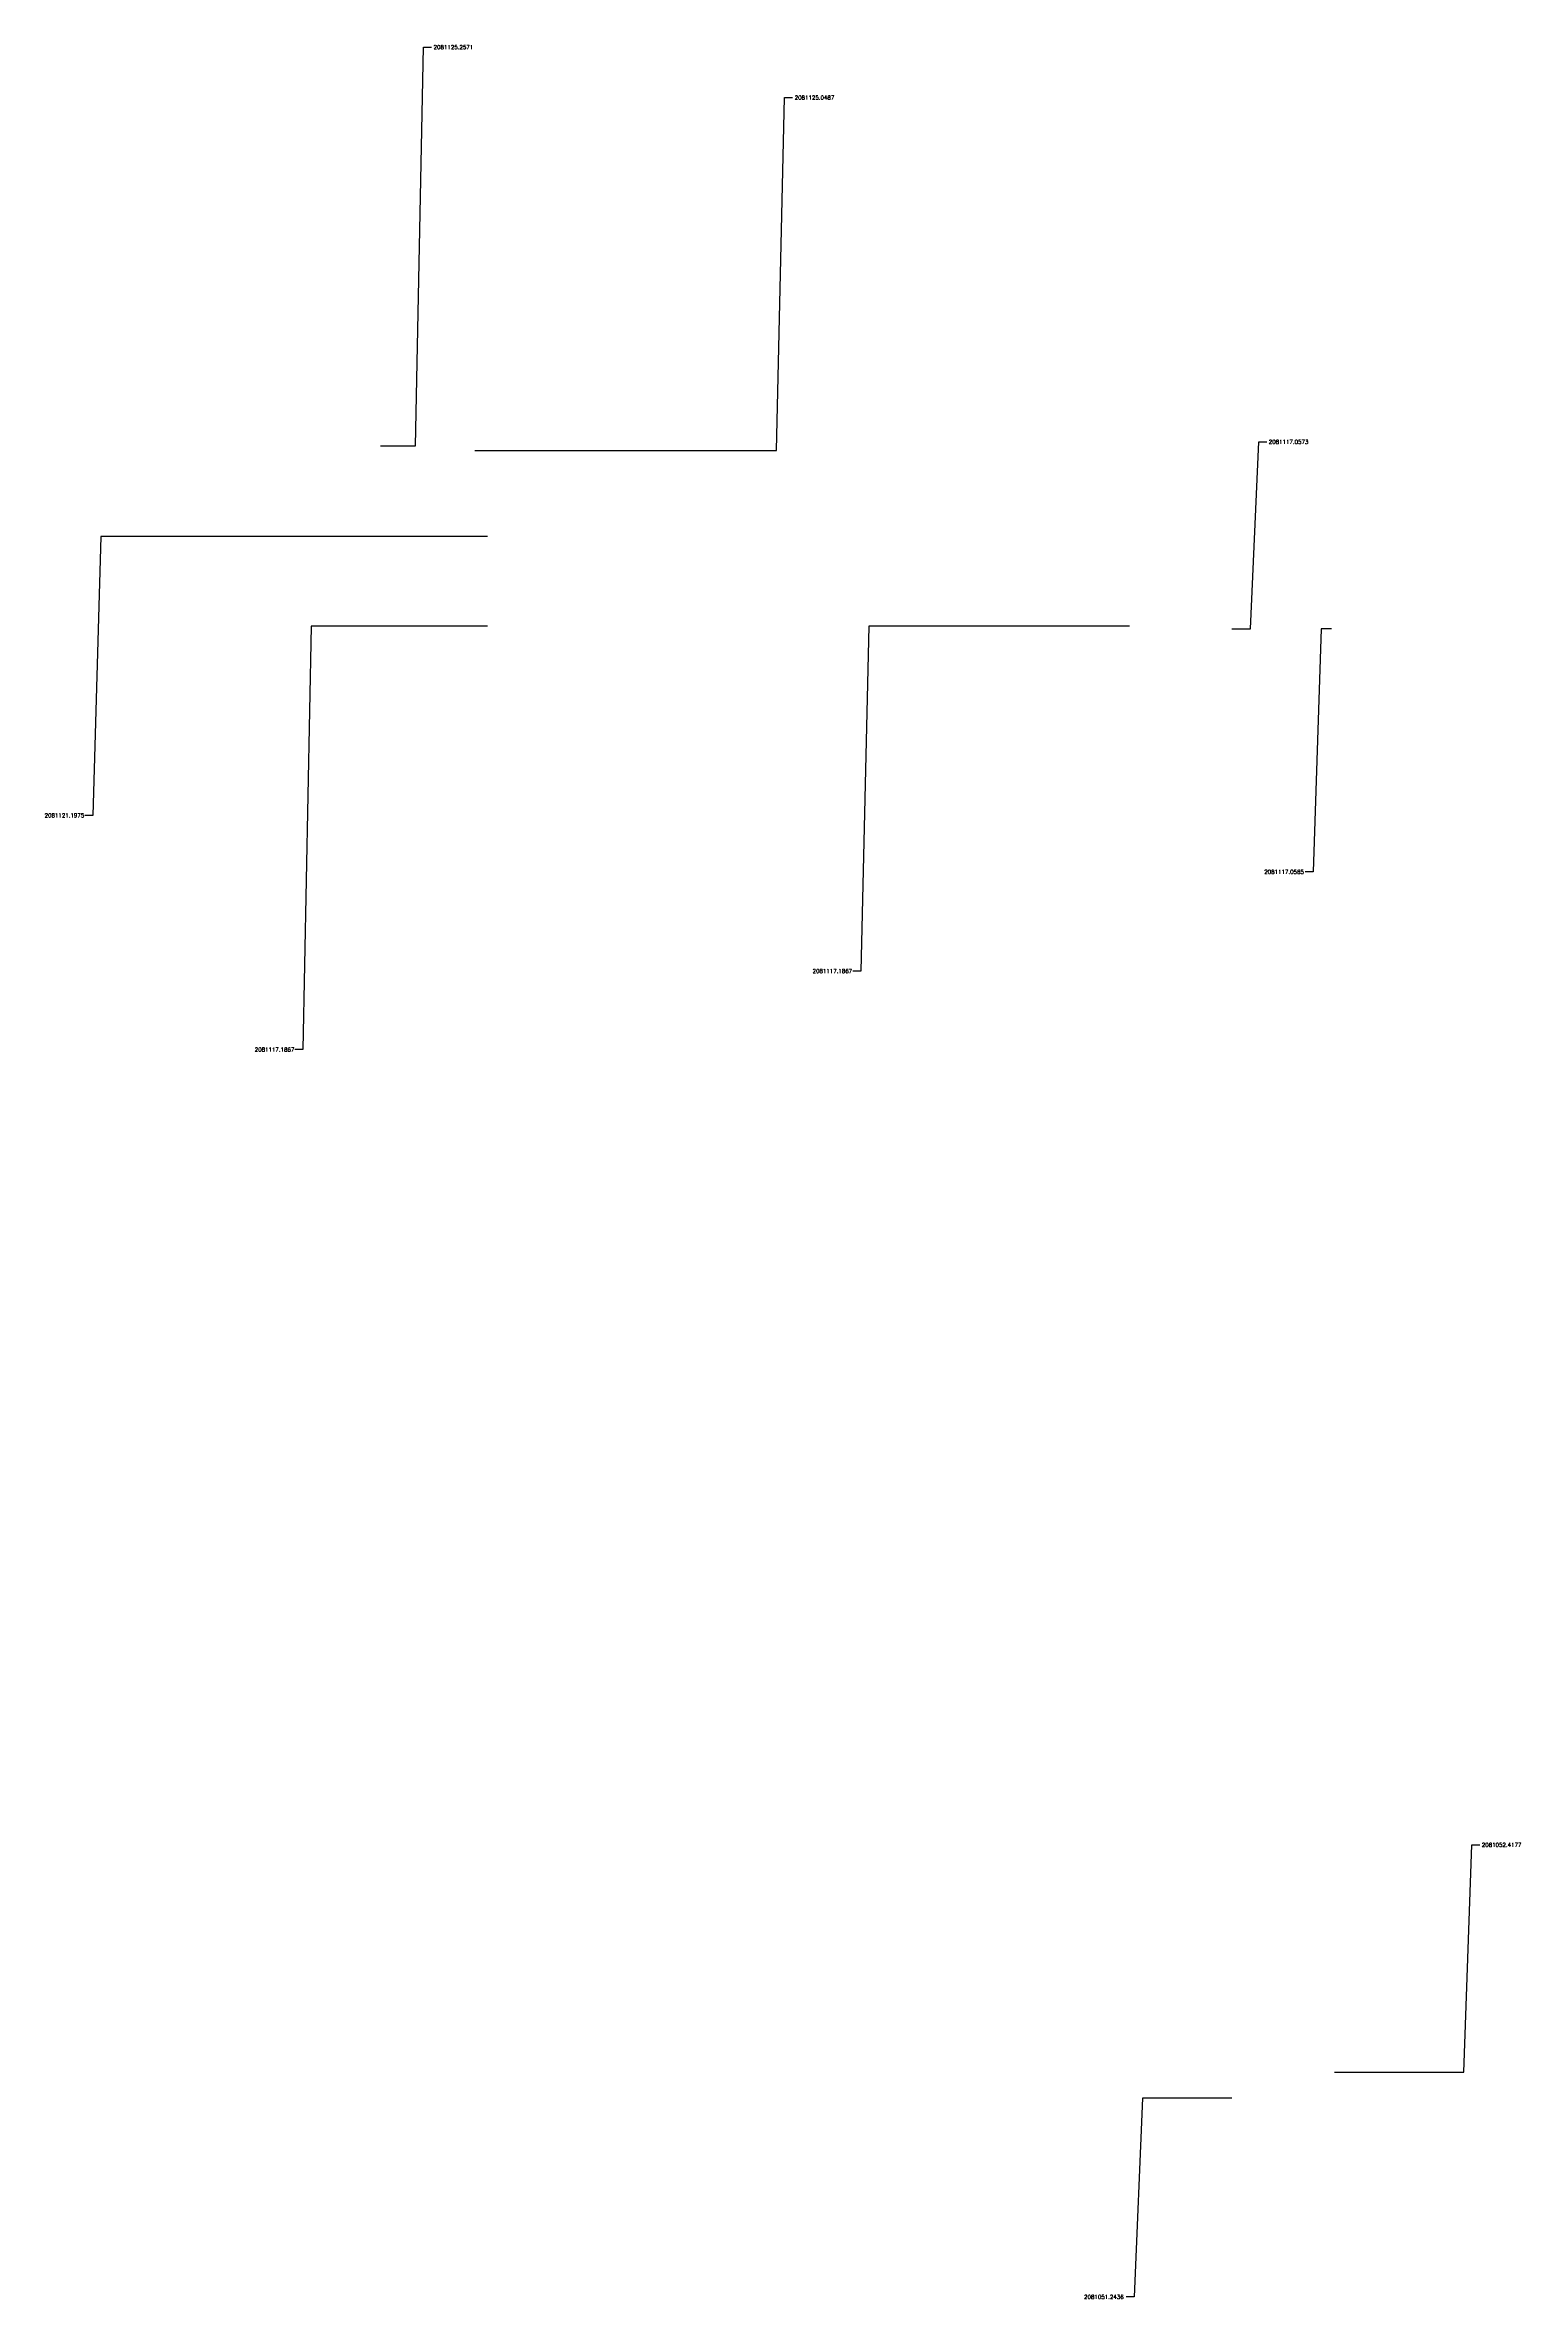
# Model space of a CAD drawing. Header units: millimetres. Extents: x 56 to 535294, y 65 to 2081451.
# Drawn here: x 533556.2 to 533622.3, y 2081349.9 to 2081450.8 of the extents above; entities that cross this region are included whole.
import ezdxf

# ---------------------------------------------------------------- set-up
doc = ezdxf.new("R2010")
doc.units = ezdxf.units.MM
doc.layers.add('外框边线坐标标注', color=7, linetype='Continuous')
doc.styles.get("Standard").update_dxf_attribs({"font": 'txt', "bigfont": 'gbcbig.shx'})

msp = doc.modelspace()

# ---------------------------------------------------------------- linework, layer by layer
at = {"layer": '外框边线坐标标注', "color": 252}
for p, q in [((533572.79, 2081432.86), (533573.15, 2081450.72)), ((533572.79, 2081432.86), (533573.15, 2081450.72)), ((533573.15, 2081450.72), (533573.51, 2081450.72)), ((533573.15, 2081450.72), (533573.51, 2081450.72)), ((533588.96, 2081432.66), (533589.32, 2081448.46)), ((533588.96, 2081432.66), (533589.32, 2081448.46)), ((533589.32, 2081448.46), (533589.68, 2081448.46)), ((533589.32, 2081448.46), (533589.68, 2081448.46)), ((533571.22, 2081432.86), (533572.79, 2081432.86)), ((533571.22, 2081432.86), (533572.79, 2081432.86)), ((533575.45, 2081432.66), (533588.96, 2081432.66)), ((533575.45, 2081432.66), (533588.96, 2081432.66)), ((533610.19, 2081424.66), (533610.55, 2081433.04)), ((533610.19, 2081424.66), (533610.55, 2081433.04)), ((533610.55, 2081433.04), (533610.91, 2081433.04)), ((533610.55, 2081433.04), (533610.91, 2081433.04)), ((533558.7, 2081428.8), (533558.34, 2081416.31)), ((533558.7, 2081428.8), (533558.34, 2081416.31)), ((533576.02, 2081428.8), (533558.7, 2081428.8)), ((533576.02, 2081428.8), (533558.7, 2081428.8)), ((533568.11, 2081424.79), (533567.75, 2081405.82)), ((533568.11, 2081424.79), (533567.75, 2081405.82)), ((533576.02, 2081424.79), (533568.11, 2081424.79)), ((533576.02, 2081424.79), (533568.11, 2081424.79)), ((533593.09, 2081424.79), (533592.73, 2081409.34)), ((533593.09, 2081424.79), (533592.73, 2081409.34)), ((533604.76, 2081424.79), (533593.09, 2081424.79)), ((533604.76, 2081424.79), (533593.09, 2081424.79)), ((533609.34, 2081424.66), (533610.19, 2081424.66)), ((533609.34, 2081424.66), (533610.19, 2081424.66)), ((533613.35, 2081424.66), (533612.99, 2081413.78)), ((533613.35, 2081424.66), (533612.99, 2081413.78)), ((533613.81, 2081424.66), (533613.35, 2081424.66)), ((533613.81, 2081424.66), (533613.35, 2081424.66)), ((533558.34, 2081416.31), (533557.98, 2081416.31)), ((533558.34, 2081416.31), (533557.98, 2081416.31)), ((533612.99, 2081413.78), (533612.63, 2081413.78)), ((533612.99, 2081413.78), (533612.63, 2081413.78)), ((533592.73, 2081409.34), (533592.37, 2081409.34)), ((533592.73, 2081409.34), (533592.37, 2081409.34)), ((533567.75, 2081405.82), (533567.39, 2081405.82)), ((533567.75, 2081405.82), (533567.39, 2081405.82)), ((533619.73, 2081360.02), (533620.09, 2081370.2)), ((533619.73, 2081360.02), (533620.09, 2081370.2)), ((533620.09, 2081370.2), (533620.45, 2081370.2)), ((533620.09, 2081370.2), (533620.45, 2081370.2)), ((533613.94, 2081360.02), (533619.73, 2081360.02)), ((533613.94, 2081360.02), (533619.73, 2081360.02)), ((533605.34, 2081358.85), (533604.98, 2081349.95)), ((533605.34, 2081358.85), (533604.98, 2081349.95)), ((533609.35, 2081358.85), (533605.34, 2081358.85)), ((533609.35, 2081358.85), (533605.34, 2081358.85)), ((533604.98, 2081349.95), (533604.62, 2081349.95)), ((533604.98, 2081349.95), (533604.62, 2081349.95))]:
    msp.add_line(p, q, dxfattribs=at)

# ---------------------------------------------------------------- texts
for s, p in [('2081125.2571', (533573.6, 2081450.63)), ('2081125.2571', (533573.6, 2081450.63)), ('2081125.0487', (533589.77, 2081448.37)), ('2081125.0487', (533589.77, 2081448.37)), ('2081117.0573', (533611, 2081432.95)), ('2081117.0573', (533611, 2081432.95)), ('2081121.1975', (533556.18, 2081416.22)), ('2081121.1975', (533556.18, 2081416.22)), ('2081117.0565', (533610.8, 2081413.69)), ('2081117.0565', (533610.8, 2081413.69)), ('2081117.1867', (533590.57, 2081409.25)), ('2081117.1867', (533590.57, 2081409.25)), ('2081117.1867', (533565.59, 2081405.73)), ('2081117.1867', (533565.59, 2081405.73)), ('2081052.4177', (533620.54, 2081370.11)), ('2081052.4177', (533620.54, 2081370.11)), ('2081051.2436', (533602.73, 2081349.86)), ('2081051.2436', (533602.73, 2081349.86))]:
    msp.add_text(s, height=0.18, dxfattribs=at).set_placement(p)

doc.saveas('drawing.dxf')
